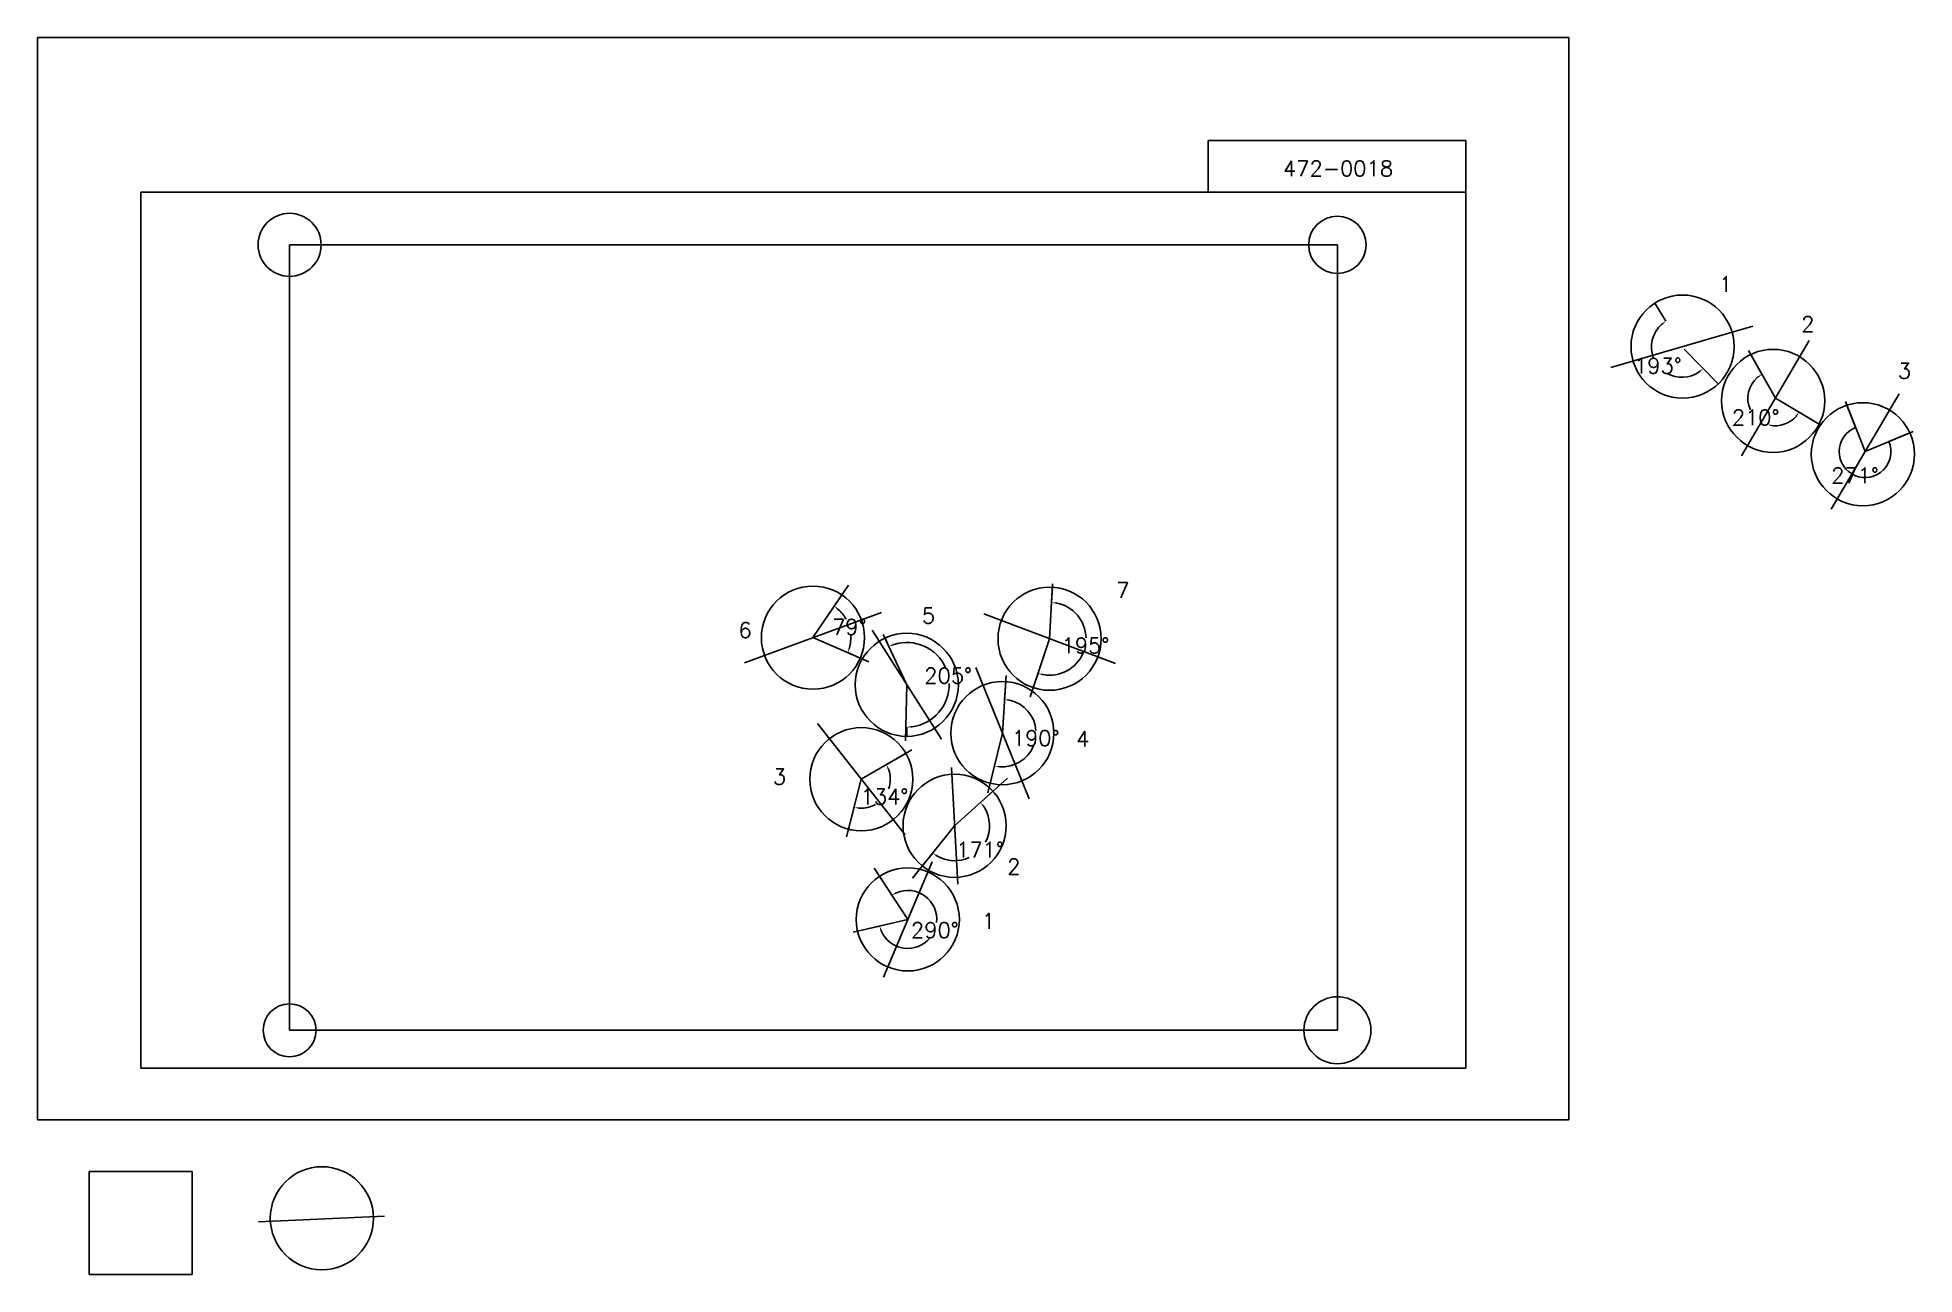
# Model space of a CAD drawing. Extents: x 0 to 1819984, y -150000 to 1050000.
import ezdxf

# ---------------------------------------------------------------- set-up
doc = ezdxf.new("R2010")
doc.units = 0
doc.header["$MEASUREMENT"] = 0
doc.layers.get('0').update_dxf_attribs({"linetype": 'CONTINUOUS'})
doc.layers.get('Defpoints').update_dxf_attribs({"linetype": 'CONTINUOUS'})
for name, color, linetype in [('_0-0_', 7, 'CONTINUOUS'), ('_0-1_V-nasSTD', 7, 'CONTINUOUS'), ('_0-2_番号', 7, 'CONTINUOUS'), ('ADD_LINE', 7, 'CONTINUOUS'), ('文字', 7, 'CONTINUOUS')]:
    doc.layers.add(name, color=color, linetype=linetype)
doc.layers.add('位置合わせ用', color=7, linetype='CONTINUOUS', plot=False)
doc.styles.get("Standard").update_dxf_attribs({"font": 'txt', "height": 15000, "bigfont": 'bigfont.shx'})
doc.dimstyles.get("Standard").update_dxf_attribs({"dimtxt": 0.18, "dimasz": 0.18, "dimexe": 0.18, "dimexo": 0.0625, "dimgap": 0.09, "dimtad": 0, "dimtih": 1, "dimtoh": 1, "dimdec": 4, "dimzin": 0, "dimdsep": 46, "dimtxsty": 'Standard', "dimcen": 0.09, "dimadec": 0, "dimazin": 0, "dimtfac": 1, "dimtdec": 4, "dimtofl": 0, "dimtmove": 0, "dimatfit": 3, "dimfxl": 1, "dimtolj": 1, "dimtzin": 0, "dimarcsym": 0})
picture_1 = doc.add_image_def('image1.jpg', size_in_pixel=(800, 600))

# ---------------------------------------------------------------- blocks, each defined once
blk = doc.blocks.new('-000-CCURVE_ORG002')
at = {"layer": '_0-0_', "color": 5, "linetype": 'Continuous'}
for p, q in [((30, -10), (10, -10)), ((10, -10), (10, -30)), ((30, -30), (30, -10)), ((10, -30), (30, -30))]:
    blk.add_line(p, q, dxfattribs=at)
blk = doc.blocks.new('-008-$$ATRU$$11$$背景色$$色$$0_0_0')
at = {"layer": '_0-2_番号'}
blk.add_blockref('-000-CCURVE_ORG002', (0, 0), dxfattribs=at)
blk = doc.blocks.new('*D27')
at = {"color": 0, "linetype": 'Continuous', "lineweight": -2}
for p, q in [((1568104, 792245), (1578880, 774840)), ((1629640, 714000), (1615070, 728792))]:
    blk.add_line(p, q, dxfattribs=at)
for start, end in [(131.496881, 201.309321), (240.743794, 304.832348)]:
    blk.add_arc((1594392, 749786), 29468, start, end, dxfattribs=at)
at = {"color": 0}
for points in [[(1575365, 771189), (1574370, 772526), (1578880, 774841)], [(1611756, 724957), (1610691, 726240), (1615070, 728792)]]:
    blk.add_solid(points, dxfattribs=at)
at = {"layer": 'Defpoints', "color": 0}
for p in [(1568104, 792245), (1565088, 746690), (1594392, 749786), (1629640, 714000)]:
    blk.add_point(p, dxfattribs=at)
at = {"color": 0, "linetype": 'Continuous', "insert": (1571223, 731578), "char_height": 15000, "attachment_point": 5}
blk.add_mtext('\\A1;193%%d', dxfattribs=at)
blk = doc.blocks.new('*D28')
at = {"color": 0, "linetype": 'Continuous', "lineweight": -2}
for p, q in [((1661270, 742552), (1672046, 723311)), ((1727583, 674939), (1708054, 686470))]:
    blk.add_line(p, q, dxfattribs=at)
for start, end in [(130.005432, 204.698825), (258.553097, 318.68482)]:
    blk.add_arc((1685082, 700035), 26678, start, end, dxfattribs=at)
at = {"color": 0}
for points in [[(1668405, 719784), (1667458, 721156), (1672046, 723311)], [(1705795, 681933), (1704445, 682911), (1708054, 686470)]]:
    blk.add_solid(points, dxfattribs=at)
at = {"layer": 'Defpoints', "color": 0}
for p in [(1661270, 742552), (1658755, 695717), (1685082, 700035), (1727583, 674939)]:
    blk.add_point(p, dxfattribs=at)
at = {"color": 0, "linetype": 'Continuous', "insert": (1666003, 681387), "char_height": 15000, "attachment_point": 5}
blk.add_mtext('\\A1;210%%d', dxfattribs=at)
blk = doc.blocks.new('*D31')
at = {"layer": 'ADD_LINE', "color": 0, "linetype": 'Continuous', "lineweight": -2}
for p, q in [((1754468, 693292), (1762933, 671691)), ((1815520, 666412), (1795295, 657972))]:
    blk.add_line(p, q, dxfattribs=at)
blk.add_arc((1772102, 648293), 25131, 111.399612, 22.651687, dxfattribs=at)
at = {"layer": 'ADD_LINE', "color": 0}
for points in [[(1762933, 671691), (1762933, 671692), (1762933, 671692)], [(1795295, 657972), (1795295, 657972), (1795295, 657972)]]:
    blk.add_solid(points, dxfattribs=at)
at = {"layer": 'Defpoints', "color": 0}
for p in [(1754468, 693293), (1815520, 666412), (1772102, 648293), (1781612, 625030)]:
    blk.add_point(p, dxfattribs=at)
at = {"layer": 'ADD_LINE', "color": 0, "linetype": 'Continuous', "insert": (1762293, 625154), "char_height": 15000, "attachment_point": 5}
blk.add_mtext('\\A1;271%%d', dxfattribs=at)
blk = doc.blocks.new('*D198')
at = {"color": 0, "linetype": 'Continuous', "lineweight": -2}
for p, q in [((779860, 509281), (772443, 498291)), ((797796, 448023), (785623, 453277))]:
    blk.add_line(p, q, dxfattribs=at)
for start, end in [(29.021586, 48.182166), (344.458563, 4.409054)]:
    blk.add_arc((751890, 467836), 36742, start, end, dxfattribs=at)
at = {"color": 0}
for points in [[(776900, 495876), (775875, 494561), (772443, 498291)], [(786502, 458269), (788073, 457714), (785623, 453277)]]:
    blk.add_solid(points, dxfattribs=at)
at = {"layer": 'Defpoints', "color": 0}
for p in [(779860, 509281), (751890, 467836), (788577, 469822), (797796, 448023)]:
    blk.add_point(p, dxfattribs=at)
at = {"color": 0, "linetype": 'Continuous', "insert": (787151, 478161), "char_height": 15000, "attachment_point": 5}
blk.add_mtext('\\A1;79%%d', dxfattribs=at)
blk = doc.blocks.new('*D199')
at = {"color": 0, "linetype": 'Continuous', "lineweight": -2}
for p, q in [((821787, 467385), (825576, 459247)), ((842894, 372058), (842894, 381035))]:
    blk.add_line(p, q, dxfattribs=at)
for start, end in [(23.515806, 107.981745), (276.987595, 1.91144)]:
    blk.add_arc((842894, 422058), 41024, start, end, dxfattribs=at)
at = {"color": 0}
for points in [[(829924, 461853), (830534, 460302), (825576, 459247)], [(847833, 382171), (847935, 380507), (842894, 381034)]]:
    blk.add_solid(points, dxfattribs=at)
at = {"layer": 'Defpoints', "color": 0}
for p in [(821787, 467385), (871056, 451887), (842894, 422058), (842894, 372058)]:
    blk.add_point(p, dxfattribs=at)
at = {"color": 0, "linetype": 'Continuous', "insert": (882947, 430926), "char_height": 15000, "attachment_point": 5}
blk.add_mtext('\\A1;205%%d', dxfattribs=at)
blk = doc.blocks.new('*D200')
at = {"color": 0, "linetype": 'Continuous', "lineweight": -2}
for p, q in [((984083, 516657), (983277, 502043)), ((965561, 419285), (970177, 433174))]:
    blk.add_line(p, q, dxfattribs=at)
for start, end in [(1.444765, 78.736112), (259.723709, 336.487431)]:
    blk.add_arc((981330, 466733), 35364, start, end, dxfattribs=at)
at = {"color": 0}
for points in [[(988342, 502243), (988133, 500589), (983277, 502044)], [(975227, 432744), (974815, 431129), (970177, 433174)]]:
    blk.add_solid(points, dxfattribs=at)
at = {"layer": 'Defpoints', "color": 0}
for p in [(984083, 516657), (981330, 466733), (1007064, 442476), (965561, 419285)]:
    blk.add_point(p, dxfattribs=at)
at = {"color": 0, "linetype": 'Continuous', "insert": (1016071, 460125), "char_height": 15000, "attachment_point": 5}
blk.add_mtext('\\A1;195%%d', dxfattribs=at)
blk = doc.blocks.new('*D201')
at = {"color": 0, "linetype": 'Continuous', "lineweight": -2}
for p, q in [((938849, 425068), (937707, 407773)), ((923821, 326573), (927888, 343421))]:
    blk.add_line(p, q, dxfattribs=at)
for start, end in [(4.517064, 77.441134), (265.208567, 337.640289)]:
    blk.add_arc((935552, 375177), 32668, start, end, dxfattribs=at)
at = {"color": 0}
for points in [[(942774, 407888), (942537, 406238), (937707, 407773)], [(932957, 343446), (932691, 341801), (927888, 343421)]]:
    blk.add_solid(points, dxfattribs=at)
at = {"layer": 'Defpoints', "color": 0}
for p in [(938849, 425068), (935552, 375177), (960465, 354045), (923821, 326573)]:
    blk.add_point(p, dxfattribs=at)
at = {"color": 0, "linetype": 'Continuous', "insert": (967846, 370250), "char_height": 15000, "attachment_point": 5}
blk.add_mtext('\\A1;190%%d', dxfattribs=at)
blk = doc.blocks.new('*D202')
at = {"color": 0, "linetype": 'Continuous', "lineweight": -2}
for p, q in [((842053, 355534), (823125, 344587)), ((786354, 282069), (791784, 303249))]:
    blk.add_line(p, q, dxfattribs=at)
for start, end in [(340.270395, 19.845702), (265.817676, 299.455803)]:
    blk.add_arc((798770, 330502), 28135, start, end, dxfattribs=at)
at = {"color": 0}
for points in [[(825990, 340405), (824478, 339703), (823125, 344588)], [(796852, 303265), (796584, 301620), (791784, 303249)]]:
    blk.add_solid(points, dxfattribs=at)
at = {"layer": 'Defpoints', "color": 0}
for p in [(842053, 355534), (798770, 330502), (825976, 323332), (786354, 282069)]:
    blk.add_point(p, dxfattribs=at)
at = {"color": 0, "linetype": 'Continuous', "insert": (821190, 313505), "char_height": 15000, "attachment_point": 5}
blk.add_mtext('\\A1;134%%d', dxfattribs=at)
blk = doc.blocks.new('*D203')
at = {"color": 0, "linetype": 'Continuous', "lineweight": -2}
for p, q in [((926378, 318735), (914419, 307965)), ((857895, 246308), (867979, 258851))]:
    blk.add_line(p, q, dxfattribs=at)
for start, end in [(332.234769, 33.54629), (239.659413, 294.734974)]:
    blk.add_arc((889223, 285276), 33906, start, end, dxfattribs=at)
at = {"color": 0}
for points in [[(918140, 304523), (916823, 303502), (914419, 307965)], [(872569, 256700), (871623, 255328), (867978, 258851)]]:
    blk.add_solid(points, dxfattribs=at)
at = {"layer": 'Defpoints', "color": 0}
for p in [(926378, 318735), (889223, 285276), (857895, 246308), (899777, 253054)]:
    blk.add_point(p, dxfattribs=at)
at = {"color": 0, "linetype": 'Continuous', "insert": (913859, 261981), "char_height": 15000, "attachment_point": 5}
blk.add_mtext('\\A1;171%%d', dxfattribs=at)
blk = doc.blocks.new('*D204')
at = {"color": 0, "linetype": 'Continuous', "lineweight": -2}
for p, q in [((816466, 236276), (828454, 217978)), ((795211, 182942), (816498, 187978))]:
    blk.add_line(p, q, dxfattribs=at)
for start, end in [(354.056665, 113.032596), (203.509637, 320.440041)]:
    blk.add_arc((843868, 194453), 28125, start, end, dxfattribs=at)
at = {"color": 0}
for points in [[(832471, 221071), (833256, 219601), (828454, 217978)], [(818868, 183497), (817286, 182971), (816498, 187978)]]:
    blk.add_solid(points, dxfattribs=at)
at = {"layer": 'Defpoints', "color": 0}
for p in [(816466, 236276), (795211, 182942), (843868, 194453), (853464, 168016)]:
    blk.add_point(p, dxfattribs=at)
at = {"color": 0, "linetype": 'Continuous', "insert": (869994, 184041), "char_height": 15000, "attachment_point": 5}
blk.add_mtext('\\A1;290%%d', dxfattribs=at)

msp = doc.modelspace()

# ---------------------------------------------------------------- linework, layer by layer
at = {"layer": '_0-1_V-nasSTD', "color": 7, "linetype": 'Continuous'}
for p, q in [((1485000, 1050000), (0, 1050000)), ((0, 1050000), (0, 0)), ((1485000, 1050000), (0, 1050000)), ((0, 1050000), (0, 0)), ((1485000, 0), (1485000, 1050000)), ((1485000, 0), (1485000, 1050000)), ((1135000, 950000), (1135000, 900000)), ((1135000, 950000), (1385000, 950000)), ((1385000, 950000), (1385000, 900000)), ((1385000, 900000), (100000, 900000)), ((100000, 900000), (100000, 50000)), ((1385000, 50000), (1385000, 900000)), ((100000, 50000), (1385000, 50000)), ((0, 0), (1485000, 0)), ((0, 0), (1485000, 0))]:
    msp.add_line(p, q, dxfattribs=at)
at = {"layer": 'ADD_LINE', "color": 1, "linetype": 'Continuous'}
for p, q in [((1525489.26411, 729736.80972), (1663294.76411, 769835.80972)), ((1652183.75, 644122.25), (1717980.25, 755947.75)), ((1739204, 592380), (1805000.5, 704205.5)), ((685569.125, 443527), (818209.875, 492145)), ((809223.5, 474915.75), (876563.5, 369200.25)), ((917558.25, 490863), (1045101.75, 442603)), ((909699, 438948.75), (961406, 311405.25)), ((756301, 384359.25), (841239, 276645.75)), ((886120.5, 341981.125), (892325.5, 228570.875)), ((820168.5, 138437.25), (867566.5, 250468.75)), ((214262.32302, -98799.56876), (336470.78129, -93322.43898))]:
    msp.add_line(p, q, dxfattribs=at)
at = {"layer": 'ADD_LINE', "color": 5, "linetype": 'Continuous'}
for p, q in [((1596753.25, 747633.75), (1629814.8632, 713821.27417)), ((1685082, 700035), (1659184.32722, 746275.9796)), ((1685082, 700035), (1729204.75, 673981.25)), ((1772102.25, 648292.75), (1753088.25, 696812.75)), ((1772102.25, 648292.75), (1818728.75, 667751.25)), ((751889.5, 467836), (786219, 518703.5)), ((981330, 466733), (984263.5, 519930.5)), ((751889.5, 467836), (806005.5, 444480)), ((842893.5, 422058), (820125, 470953.5)), ((981330, 466733), (962643, 410505)), ((842893.5, 422058), (841745.5, 367705.5)), ((935552.5, 375177), (939257.5, 431243)), ((935552.5, 375177), (921608.5, 317405)), ((798770, 330502.5), (847840, 358880.5)), ((798770, 330502.5), (784412.5, 274495)), ((889223, 285276), (940581.5, 331524.5)), ((889223, 285276), (848364, 234453)), ((843867.5, 194453), (811300.5, 244160)), ((843867.5, 194453), (791003.5, 181946.5))]:
    msp.add_line(p, q, dxfattribs=at)
at = {"layer": 'ADD_LINE', "color": 5, "linetype": 'ByBlock'}
for centre in [(1595122.531, 750173.16957), (1682964.15392, 697503.40947), (1769984.40392, 645761.15947), (751889.5, 467836), (981330, 466733), (842893.5, 422058), (935552.5, 375177), (798770, 330502.5), (889223, 285276), (843867.5, 194453), (275704.61091, -95468.83904)]:
    msp.add_circle(centre, 50000, dxfattribs=at)
at = {"layer": '位置合わせ用', "color": 5, "linetype": 'Continuous'}
for centre, radius in [((244424.4, 848880.595), 30579.2687), ((1260424.4, 848880.595), 27848.33235), ((244424.4, 86880.595), 25672.78835), ((1260424.4, 86880.595), 32483.49996)]:
    msp.add_circle(centre, radius, dxfattribs=at)

# ---------------------------------------------------------------- block references
at = {"layer": '_0-0_', "xscale": 5000, "yscale": 5000, "zscale": 5000}
msp.add_blockref('-008-$$ATRU$$11$$背景色$$色$$0_0_0', (0, 0), dxfattribs=at)

# ---------------------------------------------------------------- texts
at = {"layer": '文字', "linetype": 'Continuous'}
msp.add_text('472-0018', height=15000, dxfattribs=at).set_placement((1207698.06436, 915464.91089))
at = {"layer": '文字', "color": 5, "linetype": 'Continuous'}
for s, p in [('1', (1630487.25, 803200.25)), ('2', (1710202.25, 764419.75)), ('3', (1803921.25, 719176.25)), ('7', (1045938.5, 506401.5)), ('5', (857423.5, 481625)), ('6', (679681, 467621)), ('4', (1007158.5, 362053)), ('3', (713075, 325427)), ('2', (940370, 238171.5)), ('1', (915594, 185387.5))]:
    msp.add_text(s, height=15000, dxfattribs=at).set_placement(p)

# ---------------------------------------------------------------- dimensions: what is measured, and where the dimension line sits
at = {"color": 5, "linetype": 'Continuous'}
for base, center, p1, p2, picture, middle in [((1565087.53393, 746690.32692), (1594392.01411, 749786.30972), (1568104.28301, 792244.70716), (1629640.37756, 713999.72255), '*D27', (1571223.47133, 731577.62241)), ((1658755.37189, 695717.29916), (1685082, 700035), (1661270.03834, 742551.88724), (1727582.99975, 674938.86655), '*D28', (1666003.1859, 681387.40657)), ((1007063.66867, 442476.01521), (981330, 466733), (984082.99594, 516657.15261), (965560.89508, 419284.76157), '*D200', (1016071.20698, 460124.55449)), ((788577.28672, 469822.10828), (751889.5, 467836), (779859.74929, 509280.72409), (797796.40596, 448022.97436), '*D198', (787150.52518, 478160.65125)), ((871056.26702, 451887.46293), (842893.5, 422058), (821786.83888, 467384.69033), (842893.5, 372058), '*D199', (882947.08144, 430926.42255)), ((960464.60051, 354045.06102), (935552.5, 375177), (938849.4506, 425068.18276), (923821.24093, 326572.7043), '*D201', (967846.35554, 370249.67907)), ((825975.78068, 323332.18035), (798770, 330502.5), (842053.14601, 355533.86575), (786353.98928, 282068.59991), '*D202', (821189.62891, 313504.61113)), ((899777.13297, 253054.33013), (889223, 285276), (926378.40692, 318734.56746), (857894.55169, 246307.70101), '*D203', (913859.49551, 261980.74681)), ((853464.11617, 168015.93775), (843867.5, 194453), (816465.98414, 236275.92348), (795210.61363, 182941.81376), '*D204', (869994.06956, 184040.71565))]:
    dim = msp.add_angular_dim_3p(base=base, center=center, p1=p1, p2=p2, dimstyle='Standard', override={"dimasz": 5000, "dimtmove": 2}, dxfattribs=at)
    dim.commit()
    dim.dimension.update_dxf_attribs({"geometry": picture, "text_midpoint": middle})
at = {"layer": 'ADD_LINE', "color": 5, "linetype": 'Continuous'}
dim = msp.add_angular_dim_3p(base=(1781611.89489, 625030.08669), center=(1772102.25, 648292.75), p1=(1754467.74397, 693292.55187), p2=(1815520.42476, 666412.32907), dimstyle='Standard', override={"dimtmove": 2}, dxfattribs=at)
dim.commit()
dim.dimension.update_dxf_attribs({"geometry": '*D31', "text_midpoint": (1762292.86514, 625154.49351)})

# ---------------------------------------------------------------- pictures from other files: only their frames are drawn
image = msp.add_image(picture_1, insert=(244424.4, 86880.595), size_in_units=(1016000, 762000), dxfattribs=at)
image.dxf.flags = 7

doc.saveas('drawing.dxf')
